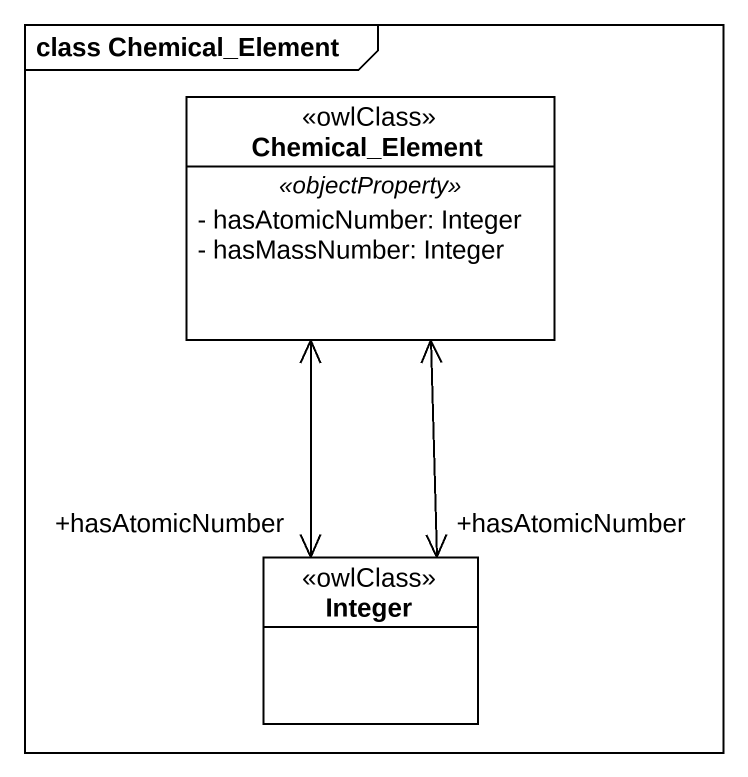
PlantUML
@startuml
mainframe class Chemical_Element
hide circle
hide empty members
skinparam classAttributeIconSize 0
class Chemical_Element <<owlClass>> {
  .. <<objectProperty>> ..
  - hasAtomicNumber: Integer
  - hasMassNumber: Integer
}
class Integer <<owlClass>>
Chemical_Element <--> "+hasAtomicNumber" Integer
Chemical_Element <--> "+hasAtomicNumber" Integer
@enduml
